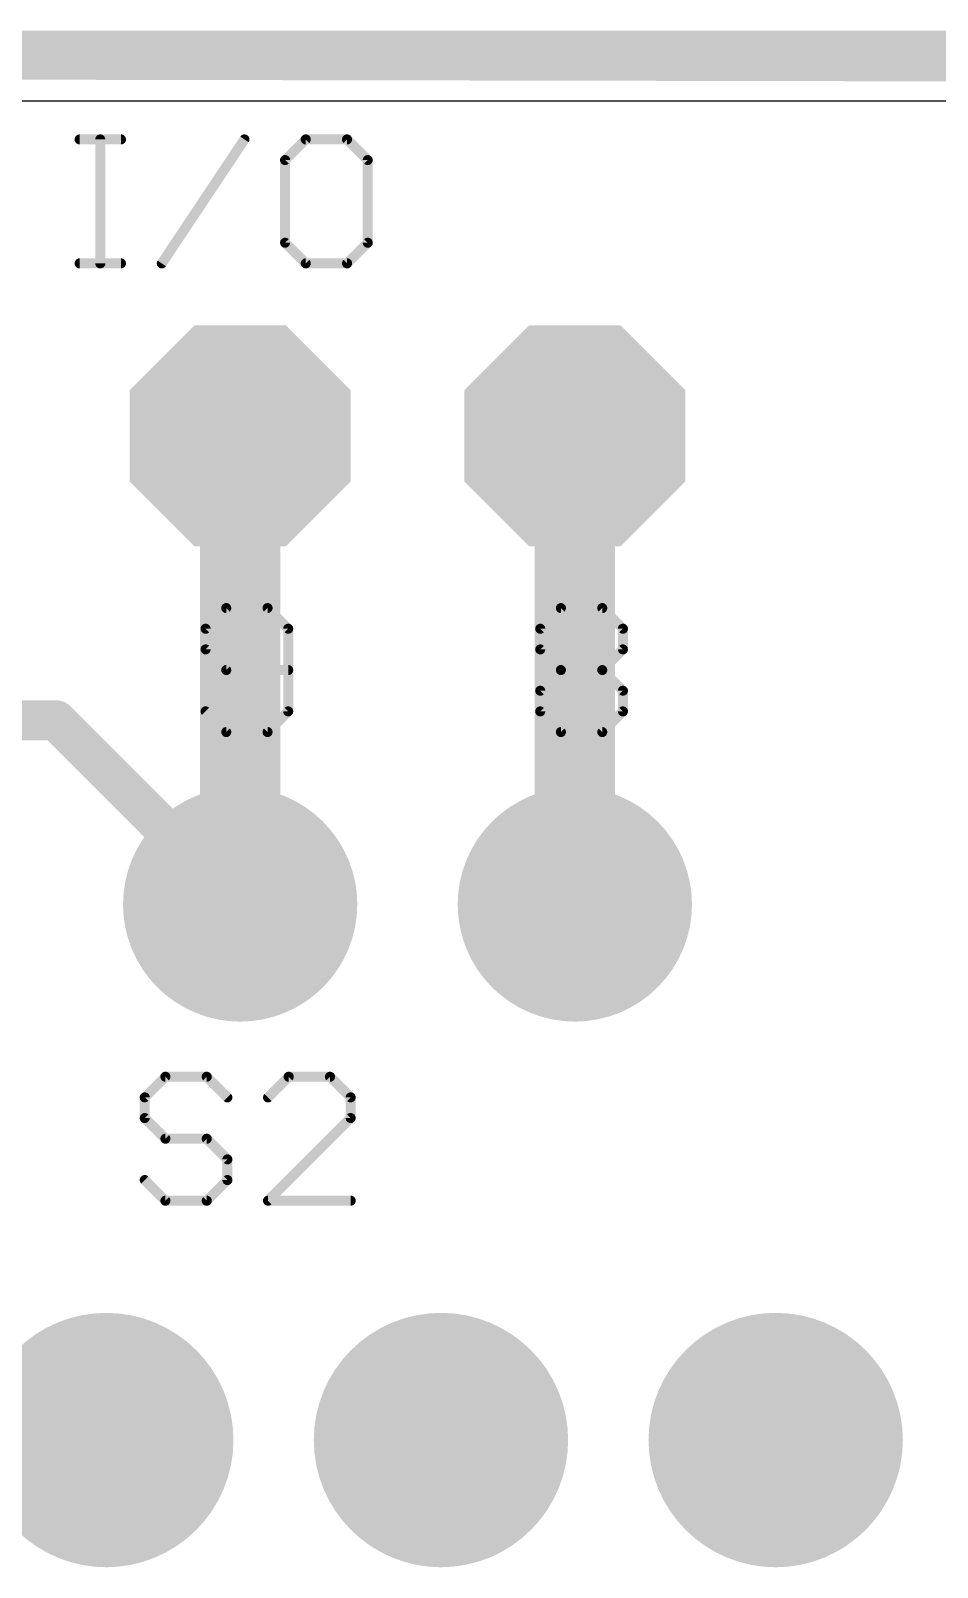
# Model space of a CAD drawing. Extents: x -1.6 to 71.4, y -0.2 to 53.9.
# Drawn here: x 37.53 to 44.41, y 42.21 to 53.87 of the extents above; entities that cross this region are included whole.
import ezdxf

# ---------------------------------------------------------------- set-up
doc = ezdxf.new("R2010")
doc.units = 0
for name, color, linetype in [('1', 12, 'CONTINUOUS'), ('16', 132, 'CONTINUOUS'), ('17', 110, 'CONTINUOUS'), ('18', 110, 'CONTINUOUS'), ('20', 53, 'CONTINUOUS'), ('21', 40, 'CONTINUOUS'), ('51', 253, 'CONTINUOUS')]:
    doc.layers.add(name, color=color, linetype=linetype)

# ---------------------------------------------------------------- blocks, each defined once
blk = doc.blocks.new('RECT')
blk.add_solid([(-0.5, -0.5), (0.5, -0.5), (-0.5, 0.5), (0.5, 0.5)])
blk = doc.blocks.new('ROUNDP')
at = {"const_width": 0.5}
blk.add_lwpolyline([(0, -0.25, 1), (0, 0.25, 1), (0, -0.25)], format="xyb", dxfattribs=at)
blk = doc.blocks.new('OCTAGONP')
at = {"const_width": 0.5}
blk.add_lwpolyline([(-0.25, -0.1036), (-0.25, 0.1036), (-0.1036, 0.25), (0.1036, 0.25), (0.25, 0.1036), (0.25, -0.1036), (0.1036, -0.25), (-0.1036, -0.25), (-0.25, -0.1036), (-0.25, 0.1036)], dxfattribs=at)
blk = doc.blocks.new('ROUNDV')
at = {"const_width": 0.5}
blk.add_lwpolyline([(0, -0.25, 1), (0, 0.25, 1), (0, -0.25)], format="xyb", dxfattribs=at)

msp = doc.modelspace()

# ---------------------------------------------------------------- linework, layer by layer
at = {"layer": '1', "const_width": 0.3048}
for points in [[(0, 53.721), (70.739, 53.721)], [(37.719, 48.641), (17.526, 48.641)], [(39.116, 47.244), (37.719, 48.641)]]:
    msp.add_lwpolyline(points, dxfattribs=at)
at = {"layer": '1', "const_width": 0.1524}
for points in [[(37.7729, 48.6949, 1), (37.6651, 48.5871)], [(37.719, 48.5648, 1), (37.719, 48.7172)], [(39.0621, 47.1901, 1), (39.1699, 47.2979)]]:
    msp.add_lwpolyline(points, format="xyb", dxfattribs=at)
at = {"layer": '16'}
for points, const_width in [([(0, 53.721), (71.247, 53.594)], 0.3048), ([(39.116, 47.244), (39.116, 50.8)], 0.6096), ([(41.656, 50.8), (41.656, 47.244)], 0.6096)]:
    msp.add_lwpolyline(points, dxfattribs=dict(at, const_width=const_width))
at = {"layer": '16', "const_width": 0.3048}
for points in [[(39.2684, 50.8, 1), (38.9636, 50.8)], [(41.8084, 50.8, 1), (41.5036, 50.8)], [(38.9636, 47.244, 1), (39.2684, 47.244)], [(41.5036, 47.244, 1), (41.8084, 47.244)]]:
    msp.add_lwpolyline(points, format="xyb", dxfattribs=at)
at = {"layer": '20'}
msp.add_line((64.516, 53.34), (0, 53.34), dxfattribs=at)
msp.add_line((64.516, 53.34), (0, 53.34), dxfattribs=at)
at = {"layer": '21', "const_width": 0.0762}
for points in [[(37.8979, 53.0487), (38.2114, 53.0487)], [(37.8979, 53.0487), (38.2114, 53.0487)], [(38.0547, 52.1081), (38.0547, 53.0487)], [(38.0547, 52.1081), (38.0547, 53.0487)], [(38.5216, 52.1081), (39.1486, 53.0487)], [(38.5216, 52.1081), (39.1486, 53.0487)], [(39.6138, 53.0487), (39.4571, 52.8919)], [(39.6138, 53.0487), (39.4571, 52.8919)], [(39.9274, 53.0487), (39.6138, 53.0487)], [(39.9274, 53.0487), (39.6138, 53.0487)], [(40.0842, 52.8919), (39.9274, 53.0487)], [(40.0842, 52.8919), (39.9274, 53.0487)], [(39.4571, 52.8919), (39.4571, 52.2649)], [(39.4571, 52.8919), (39.4571, 52.2649)], [(40.0842, 52.2649), (40.0842, 52.8919)], [(40.0842, 52.2649), (40.0842, 52.8919)], [(39.4571, 52.2649), (39.6138, 52.1081)], [(39.4571, 52.2649), (39.6138, 52.1081)], [(39.9274, 52.1081), (40.0842, 52.2649)], [(39.9274, 52.1081), (40.0842, 52.2649)], [(37.8979, 52.1081), (38.2114, 52.1081)], [(37.8979, 52.1081), (38.2114, 52.1081)], [(39.6138, 52.1081), (39.9274, 52.1081)], [(39.6138, 52.1081), (39.9274, 52.1081)], [(39.0103, 49.4927), (38.8536, 49.3359)], [(39.0103, 49.4927), (38.8536, 49.3359)], [(39.3239, 49.4927), (39.0103, 49.4927)], [(39.3239, 49.4927), (39.0103, 49.4927)], [(39.4807, 49.3359), (39.3239, 49.4927)], [(39.4807, 49.3359), (39.3239, 49.4927)], [(41.3936, 49.3359), (41.5503, 49.4927)], [(41.3936, 49.3359), (41.5503, 49.4927)], [(41.5503, 49.4927), (41.8639, 49.4927)], [(41.5503, 49.4927), (41.8639, 49.4927)], [(41.8639, 49.4927), (42.0207, 49.3359)], [(41.8639, 49.4927), (42.0207, 49.3359)], [(38.8536, 49.3359), (38.8536, 49.1792)], [(38.8536, 49.3359), (38.8536, 49.1792)], [(39.4807, 48.7089), (39.4807, 49.3359)], [(39.4807, 48.7089), (39.4807, 49.3359)], [(41.3936, 49.1792), (41.3936, 49.3359)], [(41.3936, 49.1792), (41.3936, 49.3359)], [(42.0207, 49.3359), (42.0207, 49.1792)], [(42.0207, 49.3359), (42.0207, 49.1792)], [(38.8536, 49.1792), (39.0103, 49.0224)], [(38.8536, 49.1792), (39.0103, 49.0224)], [(41.5503, 49.0224), (41.3936, 49.1792)], [(41.5503, 49.0224), (41.3936, 49.1792)], [(42.0207, 49.1792), (41.8639, 49.0224)], [(42.0207, 49.1792), (41.8639, 49.0224)], [(39.0103, 49.0224), (39.4807, 49.0224)], [(39.0103, 49.0224), (39.4807, 49.0224)], [(41.3936, 48.8656), (41.5503, 49.0224)], [(41.3936, 48.8656), (41.5503, 49.0224)], [(41.5503, 49.0224), (41.8639, 49.0224)], [(41.5503, 49.0224), (41.8639, 49.0224)], [(41.8639, 49.0224), (42.0207, 48.8656)], [(41.8639, 49.0224), (42.0207, 48.8656)], [(41.3936, 48.7089), (41.3936, 48.8656)], [(41.3936, 48.7089), (41.3936, 48.8656)], [(42.0207, 48.8656), (42.0207, 48.7089)], [(42.0207, 48.8656), (42.0207, 48.7089)], [(38.8536, 48.7089), (39.0103, 48.5521)], [(38.8536, 48.7089), (39.0103, 48.5521)], [(39.3239, 48.5521), (39.4807, 48.7089)], [(39.3239, 48.5521), (39.4807, 48.7089)], [(41.5503, 48.5521), (41.3936, 48.7089)], [(41.5503, 48.5521), (41.3936, 48.7089)], [(42.0207, 48.7089), (41.8639, 48.5521)], [(42.0207, 48.7089), (41.8639, 48.5521)], [(39.0103, 48.5521), (39.3239, 48.5521)], [(39.0103, 48.5521), (39.3239, 48.5521)], [(41.8639, 48.5521), (41.5503, 48.5521)], [(41.8639, 48.5521), (41.5503, 48.5521)], [(38.5489, 45.9367), (38.3921, 45.7799)], [(38.8624, 45.9367), (38.5489, 45.9367)], [(39.0192, 45.7799), (38.8624, 45.9367)], [(39.4844, 45.9367), (39.3276, 45.7799)], [(39.7979, 45.9367), (39.4844, 45.9367)], [(39.9547, 45.7799), (39.7979, 45.9367)], [(38.3921, 45.7799), (38.3921, 45.6232)], [(39.9547, 45.6232), (39.9547, 45.7799)], [(38.3921, 45.6232), (38.5489, 45.4664)], [(39.3276, 44.9961), (39.9547, 45.6232)], [(38.5489, 45.4664), (38.8624, 45.4664)], [(38.8624, 45.4664), (39.0192, 45.3096)], [(39.0192, 45.3096), (39.0192, 45.1529)], [(38.5489, 44.9961), (38.3921, 45.1529)], [(39.0192, 45.1529), (38.8624, 44.9961)], [(38.8624, 44.9961), (38.5489, 44.9961)], [(39.9547, 44.9961), (39.3276, 44.9961)]]:
    msp.add_lwpolyline(points, dxfattribs=at)
at = {"layer": '21', "const_width": 0.0381}
for points in [[(37.8979, 53.0678, 1), (37.8979, 53.0297)], [(37.8979, 53.0678, 1), (37.8979, 53.0297)], [(38.0737, 53.0487, 1), (38.0356, 53.0487)], [(38.0737, 53.0487, 1), (38.0356, 53.0487)], [(38.2114, 53.0297, 1), (38.2114, 53.0678)], [(38.2114, 53.0297, 1), (38.2114, 53.0678)], [(39.1645, 53.0381, 1), (39.1328, 53.0593)], [(39.1645, 53.0381, 1), (39.1328, 53.0593)], [(39.6138, 53.0678, 1), (39.6138, 53.0297)], [(39.6138, 53.0678, 1), (39.6138, 53.0297)], [(39.6273, 53.0352, 1), (39.6004, 53.0622)], [(39.6273, 53.0352, 1), (39.6004, 53.0622)], [(39.9409, 53.0622, 1), (39.9139, 53.0352)], [(39.9409, 53.0622, 1), (39.9139, 53.0352)], [(39.9274, 53.0297, 1), (39.9274, 53.0678)], [(39.9274, 53.0297, 1), (39.9274, 53.0678)], [(39.4761, 52.8919, 1), (39.438, 52.8919)], [(39.4761, 52.8919, 1), (39.438, 52.8919)], [(39.4436, 52.9054, 1), (39.4706, 52.8785)], [(39.4436, 52.9054, 1), (39.4706, 52.8785)], [(40.1032, 52.8919, 1), (40.0651, 52.8919)], [(40.1032, 52.8919, 1), (40.0651, 52.8919)], [(40.0707, 52.8785, 1), (40.0976, 52.9054)], [(40.0707, 52.8785, 1), (40.0976, 52.9054)], [(39.4706, 52.2783, 1), (39.4436, 52.2514)], [(39.4706, 52.2783, 1), (39.4436, 52.2514)], [(39.438, 52.2649, 1), (39.4761, 52.2649)], [(39.438, 52.2649, 1), (39.4761, 52.2649)], [(40.0651, 52.2649, 1), (40.1032, 52.2649)], [(40.0651, 52.2649, 1), (40.1032, 52.2649)], [(40.0976, 52.2514, 1), (40.0707, 52.2783)], [(40.0976, 52.2514, 1), (40.0707, 52.2783)], [(37.8979, 52.1272, 1), (37.8979, 52.0891)], [(37.8979, 52.1272, 1), (37.8979, 52.0891)], [(38.0356, 52.1081, 1), (38.0737, 52.1081)], [(38.0356, 52.1081, 1), (38.0737, 52.1081)], [(38.2114, 52.0891, 1), (38.2114, 52.1272)], [(38.2114, 52.0891, 1), (38.2114, 52.1272)], [(38.5057, 52.1187, 1), (38.5374, 52.0975)], [(38.5057, 52.1187, 1), (38.5374, 52.0975)], [(39.6138, 52.1272, 1), (39.6138, 52.0891)], [(39.6138, 52.1272, 1), (39.6138, 52.0891)], [(39.6004, 52.0946, 1), (39.6273, 52.1216)], [(39.6004, 52.0946, 1), (39.6273, 52.1216)], [(39.9139, 52.1216, 1), (39.9409, 52.0946)], [(39.9139, 52.1216, 1), (39.9409, 52.0946)], [(39.9274, 52.0891, 1), (39.9274, 52.1272)], [(39.9274, 52.0891, 1), (39.9274, 52.1272)], [(39.0103, 49.5118, 1), (39.0103, 49.4737)], [(39.0103, 49.5118, 1), (39.0103, 49.4737)], [(39.0238, 49.4792, 1), (38.9969, 49.5062)], [(39.0238, 49.4792, 1), (38.9969, 49.5062)], [(39.3374, 49.5062, 1), (39.3104, 49.4792)], [(39.3374, 49.5062, 1), (39.3104, 49.4792)], [(39.3239, 49.4737, 1), (39.3239, 49.5118)], [(39.3239, 49.4737, 1), (39.3239, 49.5118)], [(41.5503, 49.5118, 1), (41.5503, 49.4737)], [(41.5503, 49.5118, 1), (41.5503, 49.4737)], [(41.5638, 49.4792, 1), (41.5369, 49.5062)], [(41.5638, 49.4792, 1), (41.5369, 49.5062)], [(41.8774, 49.5062, 1), (41.8504, 49.4792)], [(41.8774, 49.5062, 1), (41.8504, 49.4792)], [(41.8639, 49.4737, 1), (41.8639, 49.5118)], [(41.8639, 49.4737, 1), (41.8639, 49.5118)], [(38.8726, 49.3359, 1), (38.8345, 49.3359)], [(38.8726, 49.3359, 1), (38.8345, 49.3359)], [(38.8401, 49.3494, 1), (38.8671, 49.3225)], [(38.8401, 49.3494, 1), (38.8671, 49.3225)], [(39.4997, 49.3359, 1), (39.4616, 49.3359)], [(39.4997, 49.3359, 1), (39.4616, 49.3359)], [(39.4672, 49.3225, 1), (39.4941, 49.3494)], [(39.4672, 49.3225, 1), (39.4941, 49.3494)], [(41.4126, 49.3359, 1), (41.3745, 49.3359)], [(41.4126, 49.3359, 1), (41.3745, 49.3359)], [(41.3801, 49.3494, 1), (41.4071, 49.3225)], [(41.3801, 49.3494, 1), (41.4071, 49.3225)], [(42.0397, 49.3359, 1), (42.0016, 49.3359)], [(42.0397, 49.3359, 1), (42.0016, 49.3359)], [(42.0072, 49.3225, 1), (42.0341, 49.3494)], [(42.0072, 49.3225, 1), (42.0341, 49.3494)], [(38.8671, 49.1926, 1), (38.8401, 49.1657)], [(38.8671, 49.1926, 1), (38.8401, 49.1657)], [(41.4071, 49.1926, 1), (41.3801, 49.1657)], [(41.4071, 49.1926, 1), (41.3801, 49.1657)], [(42.0341, 49.1657, 1), (42.0072, 49.1926)], [(42.0341, 49.1657, 1), (42.0072, 49.1926)], [(38.8345, 49.1792, 1), (38.8726, 49.1792)], [(38.8345, 49.1792, 1), (38.8726, 49.1792)], [(41.3745, 49.1792, 1), (41.4126, 49.1792)], [(41.3745, 49.1792, 1), (41.4126, 49.1792)], [(42.0016, 49.1792, 1), (42.0397, 49.1792)], [(42.0016, 49.1792, 1), (42.0397, 49.1792)], [(39.0103, 49.0415, 1), (39.0103, 49.0034)], [(39.0103, 49.0415, 1), (39.0103, 49.0034)], [(38.9969, 49.0089, 1), (39.0238, 49.0359)], [(38.9969, 49.0089, 1), (39.0238, 49.0359)], [(39.4807, 49.0034, 1), (39.4807, 49.0415)], [(39.4807, 49.0034, 1), (39.4807, 49.0415)], [(41.5503, 49.0415, 1), (41.5503, 49.0034)], [(41.5503, 49.0415, 1), (41.5503, 49.0034)], [(41.5638, 49.0089, 1), (41.5369, 49.0359)], [(41.5638, 49.0089, 1), (41.5369, 49.0359)], [(41.5369, 49.0089, 1), (41.5638, 49.0359)], [(41.5369, 49.0089, 1), (41.5638, 49.0359)], [(41.8774, 49.0359, 1), (41.8504, 49.0089)], [(41.8774, 49.0359, 1), (41.8504, 49.0089)], [(41.8504, 49.0359, 1), (41.8774, 49.0089)], [(41.8504, 49.0359, 1), (41.8774, 49.0089)], [(41.8639, 49.0034, 1), (41.8639, 49.0415)], [(41.8639, 49.0034, 1), (41.8639, 49.0415)], [(41.4126, 48.8656, 1), (41.3745, 48.8656)], [(41.4126, 48.8656, 1), (41.3745, 48.8656)], [(41.3801, 48.8791, 1), (41.4071, 48.8522)], [(41.3801, 48.8791, 1), (41.4071, 48.8522)], [(42.0397, 48.8656, 1), (42.0016, 48.8656)], [(42.0397, 48.8656, 1), (42.0016, 48.8656)], [(42.0072, 48.8522, 1), (42.0341, 48.8791)], [(42.0072, 48.8522, 1), (42.0341, 48.8791)], [(38.8671, 48.7223, 1), (38.8401, 48.6954)], [(38.8671, 48.7223, 1), (38.8401, 48.6954)], [(39.4941, 48.6954, 1), (39.4672, 48.7223)], [(39.4941, 48.6954, 1), (39.4672, 48.7223)], [(41.4071, 48.7223, 1), (41.3801, 48.6954)], [(41.4071, 48.7223, 1), (41.3801, 48.6954)], [(42.0341, 48.6954, 1), (42.0072, 48.7223)], [(42.0341, 48.6954, 1), (42.0072, 48.7223)], [(39.4616, 48.7089, 1), (39.4997, 48.7089)], [(39.4616, 48.7089, 1), (39.4997, 48.7089)], [(41.3745, 48.7089, 1), (41.4126, 48.7089)], [(41.3745, 48.7089, 1), (41.4126, 48.7089)], [(42.0016, 48.7089, 1), (42.0397, 48.7089)], [(42.0016, 48.7089, 1), (42.0397, 48.7089)], [(39.0103, 48.5712, 1), (39.0103, 48.5331)], [(39.0103, 48.5712, 1), (39.0103, 48.5331)], [(38.9969, 48.5386, 1), (39.0238, 48.5656)], [(38.9969, 48.5386, 1), (39.0238, 48.5656)], [(39.3104, 48.5656, 1), (39.3374, 48.5386)], [(39.3104, 48.5656, 1), (39.3374, 48.5386)], [(39.3239, 48.5331, 1), (39.3239, 48.5712)], [(39.3239, 48.5331, 1), (39.3239, 48.5712)], [(41.5503, 48.5712, 1), (41.5503, 48.5331)], [(41.5503, 48.5712, 1), (41.5503, 48.5331)], [(41.5369, 48.5386, 1), (41.5638, 48.5656)], [(41.5369, 48.5386, 1), (41.5638, 48.5656)], [(41.8504, 48.5656, 1), (41.8774, 48.5386)], [(41.8504, 48.5656, 1), (41.8774, 48.5386)], [(41.8639, 48.5331, 1), (41.8639, 48.5712)], [(41.8639, 48.5331, 1), (41.8639, 48.5712)], [(38.5489, 45.9558, 1), (38.5489, 45.9177)], [(38.5623, 45.9232, 1), (38.5354, 45.9502)], [(38.8759, 45.9502, 1), (38.8489, 45.9232)], [(38.8624, 45.9177, 1), (38.8624, 45.9558)], [(39.4844, 45.9558, 1), (39.4844, 45.9177)], [(39.4979, 45.9232, 1), (39.4709, 45.9502)], [(39.8114, 45.9502, 1), (39.7844, 45.9232)], [(39.7979, 45.9177, 1), (39.7979, 45.9558)], [(38.4111, 45.7799, 1), (38.373, 45.7799)], [(38.3786, 45.7934, 1), (38.4056, 45.7665)], [(39.0057, 45.7665, 1), (39.0326, 45.7934)], [(39.3141, 45.7934, 1), (39.3411, 45.7665)], [(39.9737, 45.7799, 1), (39.9356, 45.7799)], [(39.9412, 45.7665, 1), (39.9682, 45.7934)], [(38.373, 45.6232, 1), (38.4111, 45.6232)], [(38.4056, 45.6366, 1), (38.3786, 45.6097)], [(39.9356, 45.6232, 1), (39.9737, 45.6232)], [(39.9682, 45.6097, 1), (39.9412, 45.6366)], [(38.5489, 45.4855, 1), (38.5489, 45.4474)], [(38.5354, 45.4529, 1), (38.5623, 45.4799)], [(38.8759, 45.4799, 1), (38.8489, 45.4529)], [(38.8624, 45.4474, 1), (38.8624, 45.4855)], [(39.0382, 45.3096, 1), (39.0001, 45.3096)], [(39.0057, 45.2962, 1), (39.0326, 45.3231)], [(38.4056, 45.1663, 1), (38.3786, 45.1394)], [(39.0001, 45.1529, 1), (39.0382, 45.1529)], [(39.0326, 45.1394, 1), (39.0057, 45.1663)], [(38.5489, 45.0152, 1), (38.5489, 44.9771)], [(38.5354, 44.9826, 1), (38.5623, 45.0096)], [(38.8489, 45.0096, 1), (38.8759, 44.9826)], [(38.8624, 44.9771, 1), (38.8624, 45.0152)], [(39.3276, 45.0152, 1), (39.3276, 44.9771)], [(39.3141, 45.0096, 1), (39.3411, 44.9826)], [(39.9547, 44.9771, 1), (39.9547, 45.0152)]]:
    msp.add_lwpolyline(points, format="xyb", dxfattribs=at)

# ---------------------------------------------------------------- block references
at = {"layer": '17'}
for name, p, xscale, yscale in [('OCTAGONP', (39.116, 50.8), 1.6764, 1.6764), ('OCTAGONP', (39.116, 50.8), 1.6764, 1.6764), ('OCTAGONP', (39.116, 50.8), 1.6764, 1.6764), ('OCTAGONP', (39.116, 50.8), 1.6764, 1.6764), ('ROUNDP', (39.116, 50.8), 1.508, 1.508), ('ROUNDP', (39.116, 50.8), 1.508, 1.508), ('ROUNDP', (39.116, 50.8), 1.508, 1.508), ('ROUNDP', (39.116, 50.8), 1.508, 1.508), ('OCTAGONP', (41.656, 50.8), 1.6764, 1.6764), ('OCTAGONP', (41.656, 50.8), 1.6764, 1.6764), ('OCTAGONP', (41.656, 50.8), 1.6764, 1.6764), ('OCTAGONP', (41.656, 50.8), 1.6764, 1.6764), ('ROUNDP', (41.656, 50.8), 1.508, 1.508), ('ROUNDP', (41.656, 50.8), 1.508, 1.508), ('ROUNDP', (41.656, 50.8), 1.508, 1.508), ('ROUNDP', (41.656, 50.8), 1.508, 1.508)]:
    msp.add_blockref(name, p, dxfattribs=dict(at, xscale=xscale, yscale=yscale))
at = {"layer": '17', "rotation": 90}
for p, xscale, yscale in [((39.116, 47.244), 1.778, 1.778), ((39.116, 47.244), 1.778, 1.778), ((41.656, 47.244), 1.778, 1.778), ((41.656, 47.244), 1.778, 1.778), ((39.116, 47.244), 1.508, 1.508), ((39.116, 47.244), 1.508, 1.508), ((41.656, 47.244), 1.508, 1.508), ((41.656, 47.244), 1.508, 1.508)]:
    msp.add_blockref('ROUNDP', p, dxfattribs=dict(at, xscale=xscale, yscale=yscale))
at = {"layer": '18', "xscale": 1.9304, "yscale": 1.9304}
for p in [(38.1, 43.18), (38.1, 43.18), (40.64, 43.18), (40.64, 43.18), (43.18, 43.18), (43.18, 43.18)]:
    msp.add_blockref('ROUNDV', p, dxfattribs=at)
at = {"layer": '51', "xscale": 0.508, "yscale": 0.508}
for p in [(39.116, 47.244), (41.656, 47.244)]:
    msp.add_blockref('RECT', p, dxfattribs=at)

doc.saveas('drawing.dxf')
